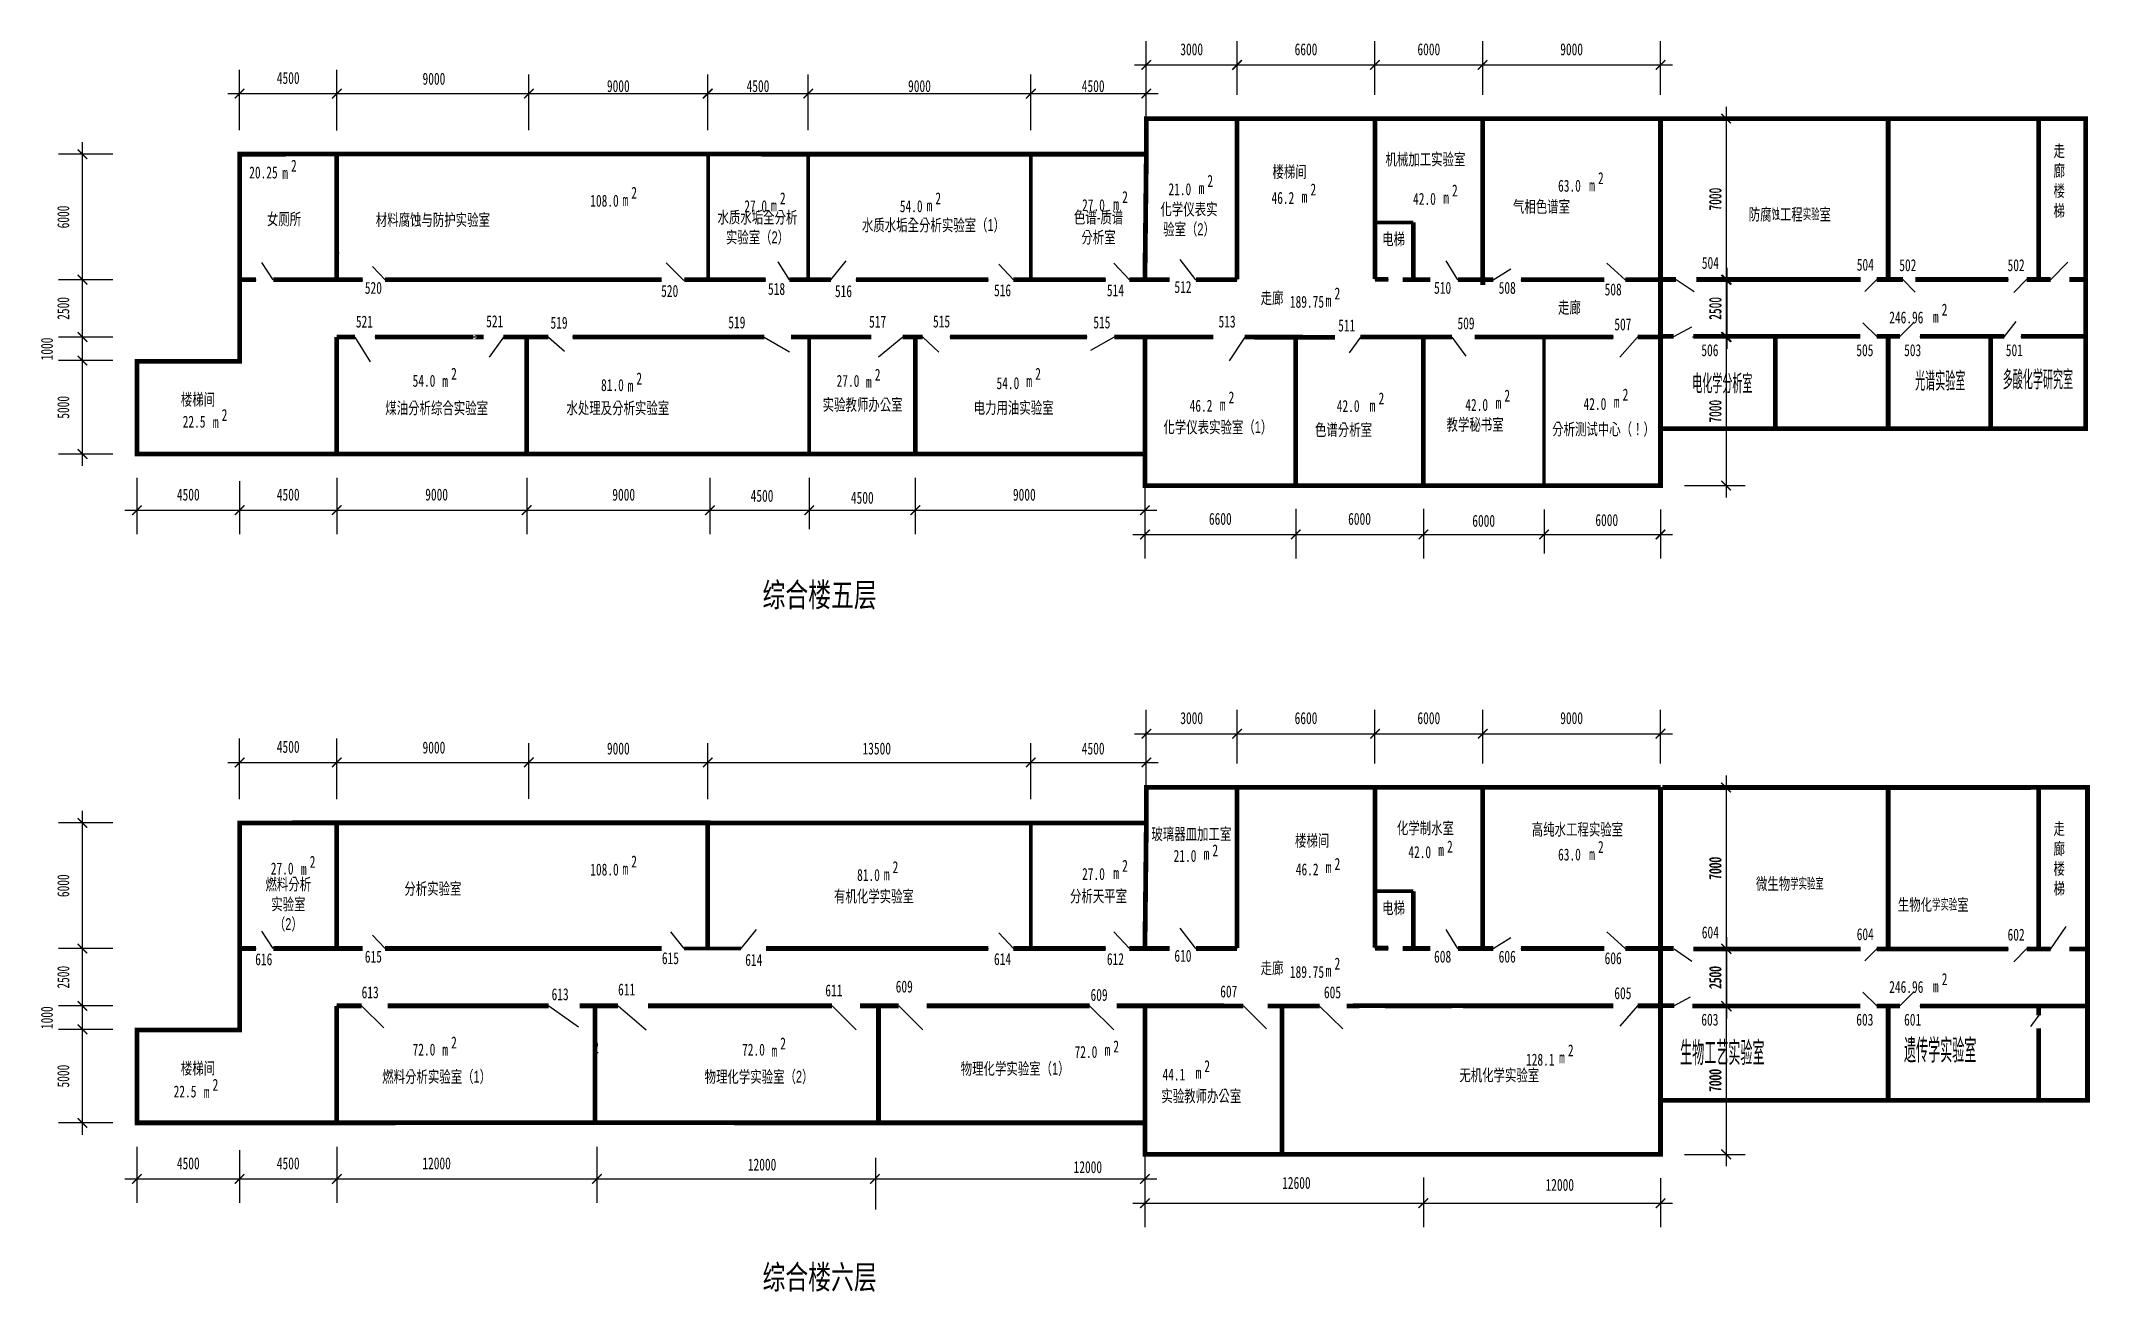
# Model space of a CAD drawing. Extents: x 227 to 1085, y -190 to 333.
import ezdxf

# ---------------------------------------------------------------- set-up
doc = ezdxf.new("R2010")
doc.units = 0
doc.header["$MEASUREMENT"] = 0
doc.layers.get('0').update_dxf_attribs({"linetype": 'CONTINUOUS'})
doc.layers.get('DEFPOINTS').update_dxf_attribs({"linetype": 'CONTINUOUS'})
doc.styles.get("Standard").update_dxf_attribs({"font": '', "width": 0.7, "height": 5})
doc.styles.get('Standard').set_extended_font_data('FangSong_GB2312')

# ---------------------------------------------------------------- blocks, each defined once
blk = doc.blocks.new('_ARCHTICK')
at = {"color": 0, "linetype": 'ByBlock', "const_width": 0.15}
blk.add_lwpolyline([(-0.5, -0.5), (0.5, 0.5)], dxfattribs=at)

msp = doc.modelspace()

# ---------------------------------------------------------------- linework, layer by layer
at = {"color": 0, "linetype": 'ByBlock'}
for p, q in [((689.38, 310.73), (689.38, 333.19)), ((727.32, 310.73), (727.32, 333.19)), ((785, 310.73), (785, 333.19)), ((830.04, 310.73), (830.04, 333.19)), ((904.42, 310.73), (904.42, 333.19)), ((310.2, 295.88), (310.2, 321.2)), ((350.82, 295.8), (350.82, 321.2)), ((350.82, 295.88), (350.82, 321.2)), ((350.82, 295.92), (350.82, 319.2)), ((431.16, 295.92), (431.16, 319.2)), ((505.96, 295.88), (505.96, 319.2)), ((505.96, 295.92), (505.96, 319.2)), ((547.98, 295.91), (547.98, 319.2)), ((641.05, 295.88), (641.05, 319.2)), ((684.38, 323.19), (732.32, 323.19)), ((689.38, 295.88), (689.38, 319.2)), ((722.32, 323.19), (790, 323.19)), ((780, 323.19), (835.04, 323.19)), ((825.04, 323.19), (909.42, 323.19)), ((305.2, 311.2), (355.82, 311.2)), ((345.82, 311.2), (435.17, 311.2)), ((345.82, 311.2), (399.22, 311.2)), ((389.22, 311.2), (436.16, 311.2)), ((425.17, 311.2), (473.24, 311.2)), ((426.16, 311.2), (510.96, 311.2)), ((463.24, 311.2), (555.14, 311.2)), ((500.96, 311.2), (597.76, 311.2)), ((500.96, 311.2), (552.98, 311.2)), ((542.98, 311.2), (646.05, 311.2)), ((587.76, 311.2), (694.38, 311.2)), ((914.42, 300.73), (939.83, 300.73)), ((931.83, 305.73), (931.83, 228.35)), ((257.24, 285.88), (234.47, 285.88)), ((244.47, 228.35), (244.47, 290.88)), ((257.24, 233.35), (234.47, 233.35)), ((244.47, 204.38), (244.47, 238.35)), ((931.83, 238.35), (931.83, 204.38)), ((932.08, 238.41), (932.08, 204.44)), ((244.47, 209.38), (244.47, 227.89)), ((257.24, 209.38), (234.47, 209.38)), ((244.47, 194.53), (244.47, 209.38)), ((917.74, 209.44), (940.08, 209.44)), ((931.83, 214.38), (931.83, 142.28)), ((257.24, 199.53), (234.47, 199.53)), ((257.24, 199.53), (234.47, 199.53)), ((244.47, 155.48), (244.47, 204.53)), ((257.24, 160.48), (234.47, 160.48)), ((267.24, 150.48), (267.24, 126.99)), ((310.2, 149.06), (310.2, 126.99)), ((350.82, 150.5), (350.82, 126.99)), ((350.82, 150.5), (350.82, 126.99)), ((430.24, 150.5), (430.24, 126.99)), ((430.24, 150.5), (430.24, 126.99)), ((506.88, 150.5), (506.88, 126.99)), ((506.88, 150.5), (506.88, 126.99)), ((548.39, 150.49), (548.39, 128.99)), ((592.76, 150.5), (592.76, 126.99)), ((592.76, 150.5), (592.76, 126.99)), ((592.76, 150.5), (592.76, 128.99)), ((688.79, 150.5), (688.79, 126.99)), ((914.42, 147.28), (939.83, 147.28)), ((688.79, 137.28), (688.79, 116.84)), ((688.79, 137.28), (688.79, 116.84)), ((751.85, 137.59), (751.85, 116.84)), ((805.24, 137.59), (805.24, 116.84)), ((805.24, 137.59), (805.24, 116.84)), ((805.24, 137.59), (805.24, 118.84)), ((855.7, 137.28), (855.7, 118.84)), ((904.42, 137.28), (904.42, 116.84)), ((262.24, 136.99), (315.2, 136.99)), ((305.2, 136.99), (355.82, 136.99)), ((345.82, 136.99), (396.55, 136.99)), ((386.55, 136.99), (435.24, 136.99)), ((425.24, 136.99), (474.02, 136.99)), ((464.02, 136.99), (511.88, 136.99)), ((501.88, 136.99), (550.94, 136.99)), ((540.94, 136.99), (597.76, 136.99)), ((543.39, 136.99), (597.76, 136.99)), ((587.76, 136.99), (643.31, 136.99)), ((633.31, 136.99), (693.79, 136.99)), ((683.79, 126.84), (756.85, 126.84)), ((746.85, 126.84), (810.24, 126.84)), ((800.24, 126.84), (909.42, 126.84)), ((800.24, 126.84), (860.7, 126.84)), ((689.38, 31.05), (689.38, 53.51)), ((727.32, 31.05), (727.32, 53.51)), ((785, 31.05), (785, 53.51)), ((830.04, 31.05), (830.04, 53.51)), ((904.42, 31.05), (904.42, 53.51)), ((684.38, 43.51), (732.32, 43.51)), ((722.32, 43.51), (790, 43.51)), ((780, 43.51), (835.04, 43.51)), ((825.04, 43.51), (909.42, 43.51)), ((310.2, 16.2), (310.2, 41.51)), ((350.82, 16.2), (350.82, 41.51)), ((350.82, 16.12), (350.82, 41.51)), ((350.82, 16.24), (350.82, 39.51)), ((431.16, 16.24), (431.16, 39.51)), ((505.96, 16.24), (505.96, 39.51)), ((505.96, 16.2), (505.96, 39.51)), ((641.05, 16.2), (641.05, 39.51)), ((689.38, 16.2), (689.38, 39.51)), ((305.2, 31.51), (355.82, 31.51)), ((345.82, 31.51), (399.22, 31.51)), ((345.82, 31.51), (435.17, 31.51)), ((389.22, 31.51), (436.16, 31.51)), ((425.17, 31.51), (473.24, 31.51)), ((426.16, 31.51), (510.96, 31.51)), ((463.24, 31.51), (555.14, 31.51)), ((500.96, 31.51), (597.76, 31.51)), ((500.96, 31.51), (552.98, 31.51)), ((542.98, 31.51), (646.05, 31.51)), ((587.76, 31.51), (694.38, 31.51)), ((931.83, 26.05), (931.83, -51.33)), ((914.42, 21.05), (939.83, 21.05)), ((244.47, -51.33), (244.47, 11.2)), ((257.24, 6.2), (234.47, 6.2)), ((244.47, -75.3), (244.47, -41.33)), ((931.83, -41.33), (931.83, -75.3)), ((932.07, -41.56), (932.07, -75.54)), ((257.24, -46.33), (234.47, -46.33)), ((244.47, -70.3), (244.47, -51.79)), ((931.83, -65.3), (931.83, -137.4)), ((257.24, -70.3), (234.47, -70.3)), ((244.47, -85.15), (244.47, -70.3)), ((244.47, -124.2), (244.47, -75.15)), ((917.73, -70.54), (940.07, -70.54)), ((257.24, -80.15), (234.47, -80.15)), ((257.24, -80.15), (234.47, -80.15)), ((257.24, -119.2), (234.47, -119.2)), ((267.24, -129.2), (267.24, -152.69)), ((310.2, -130.62), (310.2, -152.69)), ((350.82, -129.18), (350.82, -152.69)), ((350.82, -129.18), (350.82, -152.69)), ((459.62, -129.18), (459.62, -152.69)), ((576.14, -133.9), (576.14, -155.4)), ((688.79, -129.18), (688.79, -152.69)), ((688.79, -129.2), (688.79, -150.69)), ((914.42, -132.4), (939.83, -132.4)), ((262.24, -142.69), (315.2, -142.69)), ((305.2, -142.69), (355.82, -142.69)), ((345.82, -142.69), (396.55, -142.69)), ((386.55, -142.69), (435.24, -142.69)), ((425.24, -142.69), (474.02, -142.69)), ((464.02, -142.69), (511.88, -142.69)), ((466.9, -142.69), (511.88, -142.69)), ((501.88, -142.69), (550.94, -142.69)), ((543.39, -142.69), (646.04, -142.69)), ((636.04, -142.69), (693.79, -142.69)), ((688.79, -142.4), (688.79, -162.84)), ((688.79, -142.4), (688.79, -162.84)), ((805.24, -142.09), (805.24, -162.84)), ((805.24, -142.09), (805.24, -162.84)), ((805.24, -142.09), (805.24, -160.84)), ((904.42, -142.4), (904.42, -162.84)), ((683.79, -152.84), (756.85, -152.84)), ((746.85, -152.84), (810.24, -152.84)), ((800.24, -152.84), (909.42, -152.84)), ((800.24, -152.84), (860.7, -152.84))]:
    msp.add_line(p, q, dxfattribs=at)
for p, q in [((689.38, 300.73), (904.42, 300.73)), ((689.38, 285.88), (689.38, 300.73)), ((727.32, 300.59), (727.32, 233.59)), ((785, 300.73), (785, 233.73)), ((830.04, 300.59), (830.04, 233.59)), ((904.42, 300.73), (904.42, 147.28)), ((1082.24, 300.75), (1082.24, 258.59)), ((310.2, 199.25), (310.2, 285.88)), ((350.82, 233.35), (350.82, 285.92)), ((688.79, 285.92), (688.79, 233.35)), ((801.02, 257.33), (801.02, 233.13)), ((324.23, 233.35), (319.45, 240.62)), ((495.98, 233.03), (488.63, 240.38)), ((540.11, 233.35), (535.37, 240.85)), ((557.44, 233.35), (563.83, 241.33)), ((682.34, 233.35), (675.76, 240.36)), ((710.1, 233.35), (703.56, 241.82)), ((819.69, 233.35), (814.73, 241.33)), ((889.68, 233.35), (882.02, 240.36)), ((1067.58, 233.47), (1074.71, 240.68)), ((310.19, 233.35), (317.07, 233.35)), ((345.7, 233.35), (361.67, 233.35)), ((371.04, 233.35), (365.7, 238.9)), ((371.04, 233.35), (413.02, 233.35)), ((422.93, 233.35), (437.67, 233.35)), ((448.68, 233.35), (486.68, 233.35)), ((496.04, 233.35), (530.2, 233.35)), ((540.11, 233.35), (557.44, 233.35)), ((567.91, 233.35), (623.33, 233.35)), ((633.79, 233.35), (627.76, 239.87)), ((633.79, 233.35), (672.43, 233.35)), ((682.34, 233.35), (699.08, 233.35)), ((710.1, 233.35), (727.32, 233.35)), ((785, 233.49), (790.63, 233.49)), ((819.69, 233.35), (834.43, 233.35)), ((834.43, 233.35), (841.75, 237.92)), ((846, 233.35), (880.87, 233.35)), ((889.68, 233.35), (903.95, 233.35)), ((910.92, 233.47), (918.43, 228.39)), ((983.91, 233.47), (988.11, 233.47)), ((994.84, 233.47), (989.84, 228.46)), ((994.84, 233.47), (1005.75, 233.47)), ((1005.75, 233.47), (1010.96, 228.15)), ((1036.57, 233.47), (1049.88, 233.47)), ((1057.52, 233.47), (1052.14, 228.08)), ((1057.52, 233.47), (1067.58, 233.47)), ((1075.41, 233.47), (1083, 233.47)), ((994.84, 209.65), (989.07, 215.39)), ((1004.51, 209.65), (1010.22, 215.39)), ((1048.23, 209.65), (1053.1, 215.95)), ((350.82, 209.38), (350.82, 160.5)), ((358.42, 209.38), (350.82, 209.38)), ((358.42, 209.38), (364.82, 198.97)), ((412.19, 209.38), (366.79, 209.38)), ((420.55, 209.38), (414.55, 200.92)), ((439.31, 209.38), (420.55, 209.38)), ((430.24, 209.38), (430.24, 160.5)), ((439.31, 209.38), (446.05, 203.56)), ((494.33, 209.38), (449.47, 209.38)), ((514.05, 209.38), (503.89, 209.38)), ((529.57, 209.38), (540.11, 203.28)), ((587.53, 209.38), (577.41, 200.92)), ((595.89, 209.38), (587.53, 209.38)), ((592.76, 209.38), (592.76, 160.5)), ((595.89, 209.38), (602.62, 203.06)), ((664.59, 209.38), (607.24, 209.38)), ((675.94, 209.38), (666.01, 203.71)), ((717.4, 209.38), (675.94, 209.38)), ((688.79, 160.5), (688.79, 209.38)), ((730.55, 209.38), (724.04, 199.46)), ((751.85, 209.38), (751.85, 147.59)), ((778.94, 209.38), (774.26, 202.86)), ((817.17, 209.38), (778.94, 209.38)), ((805.24, 147.59), (805.24, 209.38)), ((817.17, 209.38), (823.02, 201.4)), ((884.68, 209.38), (826.73, 209.38)), ((894.83, 209.38), (887.38, 200.92)), ((903.95, 209.38), (894.83, 209.38)), ((909.95, 209.65), (917.46, 213.62)), ((1012.91, 209.65), (1029.4, 209.65)), ((1036.57, 209.65), (1048.23, 209.65)), ((1055.12, 209.65), (1083, 209.65)), ((267.24, 160.48), (267.24, 199.25)), ((267.24, 199.25), (310.2, 199.25)), ((1083, 170.14), (1083, 170.14)), ((267.24, 160.48), (688.79, 160.48)), ((688.79, 147.28), (688.79, 160.48)), ((904.42, 147.28), (688.79, 147.28)), ((689.38, 21.05), (1082.99, 21.05)), ((689.38, 6.2), (689.38, 21.05)), ((727.32, 20.91), (727.32, -46.09)), ((785, 21.05), (785, -45.95)), ((830.04, 20.91), (830.04, -46.09)), ((904.42, 21.05), (904.42, -132.4)), ((310.2, -80.43), (310.2, 6.2)), ((350.82, -46.33), (350.82, 6.24)), ((505.96, 6.24), (505.96, -46.33)), ((688.79, 6.24), (688.79, -46.33)), ((1082.99, -8.1), (1082.99, -22.84)), ((801.02, -22.35), (801.02, -46.55)), ((324.23, -46.33), (319.45, -39.06)), ((371.04, -46.33), (365.7, -40.78)), ((496.04, -46.33), (490.52, -39.32)), ((519.93, -46.33), (526.32, -38.35)), ((633.79, -46.33), (627.76, -39.81)), ((682.34, -46.33), (675.76, -39.32)), ((710.1, -46.33), (703.56, -37.86)), ((819.69, -46.33), (814.73, -38.35)), ((834.43, -46.33), (841.75, -41.76)), ((889.68, -46.33), (882.02, -39.32)), ((1067.57, -46.5), (1073.99, -37.04)), ((310.19, -46.33), (317.07, -46.33)), ((371.04, -46.33), (413.02, -46.33)), ((422.93, -46.33), (437.67, -46.33)), ((448.68, -46.33), (486.68, -46.33)), ((530.39, -46.33), (623.33, -46.33)), ((633.79, -46.33), (672.43, -46.33)), ((682.34, -46.33), (699.08, -46.33)), ((710.1, -46.33), (727.32, -46.33)), ((785, -46.19), (790.63, -46.19)), ((819.69, -46.33), (834.43, -46.33)), ((846, -46.33), (880.87, -46.33)), ((889.68, -46.33), (903.95, -46.33)), ((910.17, -46.5), (917.56, -51.55)), ((983.9, -46.5), (988.1, -46.5)), ((994.83, -46.5), (989.83, -51.51)), ((994.83, -46.5), (1005.74, -46.5)), ((1036.56, -46.5), (1049.87, -46.5)), ((1057.51, -46.5), (1052.13, -51.9)), ((1057.51, -46.5), (1067.57, -46.5)), ((1075.4, -46.5), (1082.99, -46.5)), ((910, -70.32), (916.89, -66.5)), ((994.83, -70.32), (989.06, -64.58)), ((1004.5, -70.32), (1010.21, -64.58)), ((350.82, -70.3), (350.82, -119.18)), ((361.23, -70.3), (370.52, -79.45)), ((439.45, -70.3), (451.96, -79.05)), ((468.48, -70.3), (480.19, -80.26)), ((557.99, -70.3), (568.08, -80.26)), ((585.81, -70.3), (595.9, -80.26)), ((665.64, -70.3), (675.73, -80.26)), ((688.79, -119.18), (688.79, -70.3)), ((729.99, -70.32), (739.67, -79.94)), ((761.85, -70.37), (771.52, -79.94)), ((894.83, -70.3), (887.38, -78.76)), ((903.95, -70.3), (894.83, -70.3)), ((1012.9, -70.32), (1029.39, -70.32)), ((1036.56, -70.32), (1048.22, -70.32)), ((1062.57, -74.19), (1059.1, -78.99)), ((1082.99, -70.32), (1082.99, -88.57)), ((267.24, -80.43), (310.2, -80.43)), ((267.24, -119.2), (267.24, -80.43)), ((1082.99, -109.83), (1082.99, -109.83)), ((267.24, -119.2), (688.79, -119.2)), ((688.79, -132.4), (688.79, -119.2)), ((904.42, -132.4), (688.79, -132.4))]:
    msp.add_line(p, q)
for points, const_width in [([(689.38, 285.88), (689.38, 300.73), (904.42, 300.73), (904.42, 300.73)], 2), ([(727.32, 300.59), (727.32, 233.59)], 2), ([(785, 300.73), (785, 233.73)], 2), ([(830.04, 300.59), (830.04, 233.59)], 2), ([(1082.24, 199.02), (1082.24, 300.75), (904.42, 300.73)], 2), ([(904.42, 300.73), (904.42, 224)], 2), ([(999.63, 300.74), (999.63, 233.47)], 2), ([(1062.53, 300.75), (1062.53, 233.47)], 2), ([(310.19, 233.35), (310.2, 285.88), (350.82, 285.92), (350.82, 233.35)], 2), ([(350.82, 285.92), (689.38, 285.88), (688.79, 233.35)], 2), ([(506.18, 233.35), (506.19, 285.9)], 1.5), ([(547.97, 233.35), (547.98, 285.9)], 1.5), ([(641.04, 233.35), (641.05, 285.88)], 1.5), ([(904.42, 171.11), (1082.24, 171.11), (1082.24, 272.84)], 2), ([(801.02, 257.33), (785, 257.33)], 1.5), ([(801.02, 257.33), (801.02, 257.33), (801.02, 233.13)], 2), ([(999.63, 241.04), (999.63, 233.47)], 2), ([(430.24, 160.5), (267.24, 160.48), (267.24, 199.25), (310.2, 199.25), (310.2, 233.35)], 2), ([(310.19, 233.35), (317.07, 233.35)], 2), ([(324.23, 233.35), (350.82, 233.35)], 2), ([(344.32, 233.35), (345.7, 233.35)], 2), ([(345.7, 233.35), (361.67, 233.35)], 2), ([(371.04, 233.35), (413.02, 233.35)], 2), ([(451.02, 233.35), (413.02, 233.35)], 2), ([(437.67, 233.35), (422.93, 233.35)], 2), ([(486.68, 233.35), (448.68, 233.35)], 2), ([(530.2, 233.35), (496.15, 233.35)], 2), ([(540.11, 233.35), (557.44, 233.35)], 2), ([(567.91, 233.35), (623.33, 233.35)], 2), ([(633.79, 233.35), (672.43, 233.35)], 2), ([(682.34, 233.35), (699.08, 233.35)], 2), ([(710.1, 233.35), (727.32, 233.35)], 2), ([(785, 233.49), (790.63, 233.49)], 2), ([(796.61, 233.35), (808.12, 233.35)], 2), ([(819.69, 233.35), (834.43, 233.35)], 2), ([(830.08, 234.62), (830.08, 234.62), (830.08, 231.2)], 2), ([(846, 233.35), (880.87, 233.35)], 2), ([(889.68, 233.35), (903.95, 233.35)], 2), ([(904.42, 233.47), (910.92, 233.47)], 2), ([(919.4, 233.47), (976.34, 233.47)], 2), ([(975.86, 233.47), (988.11, 233.47)], 2), ([(994.84, 233.47), (1005.75, 233.47)], 2), ([(999.63, 233.47), (1004.66, 233.47)], 2), ([(1010.96, 233.47), (1036.57, 233.47)], 2), ([(1022.3, 233.47), (1049.88, 233.47)], 2), ([(1057.52, 233.47), (1067.58, 233.47)], 2), ([(1075.41, 233.47), (1083, 233.47)], 2), ([(904.42, 224), (904.42, 147.28), (688.79, 147.28), (688.79, 209.38)], 2), ([(350.82, 209.38), (358.42, 209.38)], 2), ([(350.82, 209.38), (350.82, 160.5)], 2), ([(366.79, 209.38), (407.98, 209.38)], 2), ([(407.98, 209.38), (412.19, 209.38), (407.98, 209.38)], 2), ([(420.55, 209.38), (439.31, 209.38)], 2), ([(430.24, 209.38), (430.24, 160.5)], 2), ([(449.47, 209.38), (529.57, 209.38)], 2), ([(503.89, 209.38), (514.05, 209.38)], 2), ([(522.41, 209.38), (529.57, 209.38)], 2), ([(540.84, 209.38), (548.4, 209.38)], 2), ([(540.84, 209.38), (574.38, 209.38)], 2), ([(548.4, 209.38), (548.39, 160.49)], 1.5), ([(587.53, 209.38), (595.89, 209.38)], 2), ([(592.76, 209.38), (592.76, 160.5)], 2), ([(664.59, 209.38), (607.24, 209.38)], 2), ([(675.94, 209.38), (717.4, 209.38)], 2), ([(730.55, 209.38), (768.24, 209.29)], 2), ([(751.85, 209.38), (751.85, 147.59)], 2), ([(817.17, 209.38), (778.94, 209.38)], 2), ([(805.24, 209.38), (805.24, 147.59)], 2), ([(884.68, 209.38), (826.73, 209.38)], 2), ([(855.7, 209.38), (855.7, 147.28)], 1.5), ([(894.83, 209.38), (903.95, 209.38)], 2), ([(904.42, 209.65), (909.95, 209.65)], 2), ([(918.19, 209.65), (976.34, 209.65)], 2), ([(952.42, 209.4), (952.42, 170.99)], 2), ([(975.86, 209.65), (987.92, 209.65)], 2), ([(994.84, 209.65), (1004.51, 209.65)], 2), ([(999.63, 209.65), (999.63, 204.67)], 2), ([(999.63, 209.65), (999.63, 173.89)], 2), ([(999.63, 209.65), (999.63, 170.14)], 2), ([(1012.91, 209.65), (1036.57, 209.65)], 2), ([(1022.3, 209.65), (1048.23, 209.65)], 2), ([(1042.48, 209.4), (1042.48, 170.99)], 2), ([(1055.12, 209.65), (1083, 209.65)], 2), ([(688.79, 160.48), (430.24, 160.5)], 2), ([(689.38, 6.2), (689.38, 21.05), (904.42, 21.05), (904.42, 21.05)], 2), ([(727.32, 20.91), (727.32, -46.09)], 2), ([(785, 21.05), (785, -45.95)], 2), ([(830.04, 20.91), (830.04, -46.09)], 2), ([(904.42, 21.05), (904.42, -55.68)], 2), ([(1082.99, -80.68), (1082.99, 21.05), (905.16, 21.02)], 2), ([(999.62, 21.05), (999.62, -46.5)], 2), ([(1062.52, 21.05), (1062.52, -46.5)], 2), ([(310.19, -46.33), (310.2, 6.2), (350.82, 6.24), (350.82, -46.33)], 2), ([(350.82, 6.24), (689.38, 6.2), (688.79, -46.33)], 2), ([(505.96, 6.24), (505.96, -46.33)], 2), ([(641.04, -46.33), (641.05, 6.2)], 1.5), ([(905.16, -109.83), (1082.99, -109.83), (1082.99, -8.1)], 2), ([(1082.99, -8.1), (1082.99, -75.24)], 2), ([(1082.99, -8.1), (1082.99, -75.24)], 2), ([(1082.99, -8.1), (1082.99, -75.24)], 2), ([(801.02, -22.35), (785, -22.35)], 1.5), ([(801.02, -22.35), (801.02, -22.35), (801.02, -46.55)], 2), ([(999.62, -38.93), (999.62, -46.5)], 2), ([(430.24, -119.18), (267.24, -119.2), (267.24, -80.43), (310.2, -80.43), (310.2, -46.33)], 2), ([(310.19, -46.33), (317.07, -46.33)], 2), ([(324.23, -46.33), (339.13, -46.33)], 2), ([(339.13, -46.33), (361.67, -46.33)], 2), ([(371.04, -46.33), (413.02, -46.33)], 2), ([(403.78, -46.33), (445.77, -46.33)], 2), ([(403.78, -46.33), (445.77, -46.33)], 2), ([(414.8, -46.33), (456.78, -46.33)], 2), ([(437.67, -46.33), (422.93, -46.33)], 2), ([(486.68, -46.33), (448.68, -46.33)], 2), ([(496.04, -46.33), (519.93, -46.33)], 1.5), ([(530.39, -46.33), (623.33, -46.33)], 2), ([(633.79, -46.33), (672.43, -46.33)], 2), ([(682.34, -46.33), (699.08, -46.33)], 2), ([(710.1, -46.33), (727.32, -46.33)], 2), ([(785, -46.19), (790.63, -46.19)], 2), ([(796.61, -46.33), (808.12, -46.33)], 2), ([(819.69, -46.33), (834.43, -46.33)], 2), ([(846, -46.33), (880.87, -46.33)], 2), ([(889.68, -46.33), (903.95, -46.33)], 2), ([(895.63, -46.33), (909.91, -46.33)], 2), ([(918.07, -46.5), (976.33, -46.5)], 2), ([(975.85, -46.5), (988.1, -46.5)], 2), ([(994.83, -46.5), (1005.74, -46.5)], 2), ([(999.62, -46.5), (1036.56, -46.5)], 2), ([(1022.29, -46.5), (1049.87, -46.5)], 2), ([(1057.51, -46.5), (1067.57, -46.5)], 2), ([(1075.4, -46.5), (1082.99, -46.5)], 2), ([(904.42, -55.68), (904.42, -132.4), (688.79, -132.4), (688.79, -70.3)], 2), ([(350.82, -70.3), (350.82, -119.18)], 2), ([(350.82, -70.3), (361.23, -70.3)], 2), ([(372.12, -70.3), (439.45, -70.3)], 2), ([(452.35, -70.3), (468.48, -70.3)], 2), ([(458.81, -70.3), (458.81, -119.18)], 2), ([(480.98, -70.3), (557.99, -70.3)], 2), ([(569.68, -70.3), (585.81, -70.3)], 2), ([(577.35, -70.3), (577.35, -119.18)], 2), ([(597.5, -70.3), (665.64, -70.3)], 2), ([(676.93, -70.3), (717.48, -70.3)], 2), ([(717.48, -70.3), (729.99, -70.32)], 2), ([(740.07, -70.34), (761.85, -70.37)], 2), ([(746.12, -70.81), (746.12, -132.6)], 2), ([(773.13, -70.39), (778.44, -70.39)], 2), ([(833.74, -70.23), (775.79, -70.23)], 2), ([(817.17, -70.3), (789.14, -70.3)], 2), ([(817.17, -70.3), (789.14, -70.3)], 2), ([(879.77, -70.3), (821.82, -70.3)], 2), ([(879.77, -70.3), (821.82, -70.3)], 2), ([(884.68, -70.3), (826.73, -70.3)], 2), ([(894.83, -70.3), (903.95, -70.3)], 2), ([(895.9, -70.23), (910.17, -70.23)], 2), ([(917.73, -70.32), (976.33, -70.32)], 2), ([(975.85, -70.32), (987.91, -70.32)], 2), ([(994.83, -70.32), (1004.5, -70.32)], 2), ([(999.62, -70.32), (999.62, -75.3)], 2), ([(999.62, -70.32), (999.62, -106.08)], 2), ([(999.62, -70.32), (999.62, -109.83)], 2), ([(1012.9, -70.32), (1036.56, -70.32)], 2), ([(1032.74, -70.32), (1058.67, -70.32)], 2), ([(1055.97, -70.32), (1083.85, -70.32)], 2), ([(1062.57, -70.57), (1062.57, -74.19)], 2), ([(1062.57, -79.74), (1062.57, -108.98)], 2), ([(688.79, -119.2), (430.24, -119.18)], 2)]:
    msp.add_lwpolyline(points, dxfattribs=dict(const_width=const_width))
at = {"color": 0, "linetype": 'ByBlock', "const_width": 0.6}
for points in [[(352.82, 138.99), (348.82, 134.99)], [(432.24, 138.99), (428.24, 134.99)], [(428.24, 134.99), (432.24, 138.99)], [(807.24, 128.84), (803.24, 124.84)], [(906.42, 128.84), (902.42, 124.84)], [(352.82, -140.69), (348.82, -144.69)], [(807.24, -150.84), (803.24, -154.84)], [(906.42, -150.84), (902.42, -154.84)]]:
    msp.add_lwpolyline(points, dxfattribs=at)
at = {"layer": 'DEFPOINTS', "color": 0, "linetype": 'ByBlock'}
for p in [(727.32, 323.19), (785, 323.19), (830.04, 323.19), (904.42, 323.19), (350.82, 311.2), (431.16, 311.2), (505.96, 311.2), (547.98, 311.2), (641.05, 311.2), (689.38, 311.2), (904.42, 300.73), (244.47, 285.88), (350.82, 285.92), (350.82, 285.92), (350.82, 285.92), (431.16, 285.92), (431.16, 285.92), (505.96, 285.92), (505.96, 285.88), (505.96, 285.88), (547.98, 285.91), (547.98, 285.91), (592.76, 285.89), (592.76, 285.88), (641.05, 285.88), (689.38, 285.88), (1083, 271.88), (1083, 271.88), (244.47, 233.35), (904.42, 233.35), (904.42, 233.35), (931.83, 233.35), (932.08, 233.41), (244.47, 209.38), (903.95, 209.38), (903.95, 209.38), (931.83, 209.38), (932.08, 209.44), (244.47, 199.53), (942.02, 170.39), (942.02, 170.39), (1083, 170.14), (1083, 170.14), (1083, 170.14), (548.39, 160.49), (592.76, 160.5), (805.24, 147.59), (855.7, 147.28), (904.42, 147.28), (931.83, 147.28), (310.2, 136.99), (350.82, 136.99), (430.24, 136.99), (430.24, 136.99), (506.88, 136.99), (592.76, 136.99), (592.76, 136.99), (592.76, 136.99), (688.79, 136.99), (751.85, 126.84), (805.24, 126.84), (805.24, 126.84), (855.7, 126.84), (904.42, 126.84), (727.32, 43.51), (785, 43.51), (830.04, 43.51), (904.42, 43.51), (350.82, 31.51), (431.16, 31.51), (505.96, 31.51), (641.05, 31.51), (689.38, 31.51), (904.42, 21.05), (244.47, 6.2), (350.82, 6.24), (350.82, 6.24), (350.82, 6.24), (431.16, 6.24), (431.16, 6.24), (505.96, 6.24), (505.96, 6.2), (505.96, 6.2), (547.98, 6.23), (547.98, 6.23), (592.76, 6.21), (592.76, 6.2), (641.05, 6.2), (689.38, 6.2), (1082.99, -8.1), (1082.99, -8.1), (244.47, -46.33), (904.42, -46.33), (904.42, -46.33), (931.83, -46.33), (932.07, -46.56), (244.47, -70.3), (903.95, -70.3), (903.95, -70.3), (931.83, -70.3), (932.07, -70.54), (244.47, -80.15), (942.01, -109.58), (942.01, -109.58), (1082.99, -109.83), (1082.99, -109.83), (1082.99, -109.83), (471.9, -119.18), (506.88, -119.18), (548.39, -119.19), (548.39, -119.19), (592.76, -119.18), (641.04, -119.2), (641.04, -119.2), (688.79, -119.2), (805.24, -132.09), (855.7, -132.4), (904.42, -132.4), (931.83, -132.4), (310.2, -142.69), (350.82, -142.69), (430.24, -142.69), (430.24, -142.69), (506.88, -142.69), (506.88, -142.69), (641.04, -142.69), (688.79, -142.69), (805.24, -152.84), (805.24, -152.84), (904.42, -152.84)]:
    msp.add_point(p, dxfattribs=at)

# ---------------------------------------------------------------- block references
at = {"color": 0, "linetype": 'ByBlock', "xscale": 4, "yscale": 4, "zscale": 4}
for p, rotation in [((689.38, 323.19), 180), ((727.32, 323.19), 180), ((785, 323.19), 180), ((830.04, 323.19), 180), ((310.2, 311.2), 180), ((350.82, 311.2), 180), ((350.82, 311.2), 180), ((350.82, 311.2), 180), ((431.16, 311.2), 180), ((505.96, 311.2), 180), ((505.96, 311.2), 180), ((547.98, 311.2), 180), ((931.83, 300.73), 90), ((244.47, 285.88), 90), ((244.47, 233.35), 270), ((244.47, 233.35), 90), ((931.83, 233.35), 270), ((931.83, 233.35), 90), ((932.08, 233.41), 270), ((932.08, 233.41), 90), ((244.47, 209.38), 270), ((244.47, 209.38), 90), ((931.83, 209.38), 90), ((931.83, 209.38), 270), ((932.08, 209.44), 90), ((932.08, 209.44), 270), ((244.47, 199.53), 270), ((244.47, 199.53), 90), ((244.47, 160.48), 270), ((931.83, 147.28), 270), ((267.24, 136.99), 180), ((310.2, 136.99), 180), ((350.82, 136.99), 180), ((506.88, 136.99), 180), ((506.88, 136.99), 180), ((548.39, 136.99), 180), ((592.76, 136.99), 180), ((688.79, 126.84), 180), ((688.79, 126.84), 180), ((751.85, 126.84), 180), ((805.24, 126.84), 180), ((689.38, 43.51), 180), ((727.32, 43.51), 180), ((785, 43.51), 180), ((830.04, 43.51), 180), ((310.2, 31.51), 180), ((350.82, 31.51), 180), ((350.82, 31.51), 180), ((350.82, 31.51), 180), ((431.16, 31.51), 180), ((505.96, 31.51), 180), ((505.96, 31.51), 180), ((931.83, 21.05), 90), ((244.47, 6.2), 90), ((244.47, -46.33), 90), ((244.47, -46.33), 270), ((931.83, -46.33), 90), ((931.83, -46.33), 270), ((932.07, -46.56), 270), ((932.07, -46.56), 90), ((244.47, -70.3), 90), ((244.47, -70.3), 270), ((931.83, -70.3), 270), ((931.83, -70.3), 90), ((932.07, -70.54), 90), ((932.07, -70.54), 270), ((244.47, -80.15), 90), ((244.47, -80.15), 270), ((244.47, -119.2), 270), ((931.83, -132.4), 270), ((267.24, -142.69), 180), ((310.2, -142.69), 180), ((350.82, -142.69), 180), ((575.9, -142.69), 180), ((688.79, -152.84), 180), ((688.79, -152.84), 180), ((805.24, -152.84), 180)]:
    msp.add_blockref('_ARCHTICK', p, dxfattribs=dict(at, rotation=rotation))
for p in [(727.32, 323.19), (785, 323.19), (830.04, 323.19), (904.42, 323.19), (350.82, 311.2), (431.16, 311.2), (505.96, 311.2), (547.98, 311.2), (641.05, 311.2), (689.38, 311.2), (310.2, 136.99), (350.82, 136.99), (430.24, 136.99), (506.88, 136.99), (592.76, 136.99), (592.76, 136.99), (592.76, 136.99), (688.79, 136.99), (751.85, 126.84), (805.24, 126.84), (805.24, 126.84), (855.7, 126.84), (904.42, 126.84), (727.32, 43.51), (785, 43.51), (830.04, 43.51), (904.42, 43.51), (350.82, 31.51), (431.16, 31.51), (505.96, 31.51), (641.05, 31.51), (689.38, 31.51), (310.2, -142.69), (350.82, -142.69), (459.62, -142.69), (688.79, -142.69), (805.24, -152.84), (805.24, -152.84), (904.42, -152.84)]:
    msp.add_blockref('_ARCHTICK', p, dxfattribs=at)

# ---------------------------------------------------------------- texts
at = {"color": 0, "width": 0.7}
for p in [(466.06, 140.99), (633.59, 140.99)]:
    msp.add_text('9000', height=5, dxfattribs=at).set_placement(p)
at = {"color": 0, "linetype": 'ByBlock', "attachment_point": 5}
for s, insert, char_height in [('3000', (708.35, 329.69), 5), ('6600', (756.16, 329.69), 5), ('6000', (807.52, 329.69), 5), ('9000', (867.23, 329.69), 5), ('4500', (330.51, 317.7), 5), ('9000', (391.45, 317.39), 5), ('9000', (468.56, 314.32), 5), ('4500', (526.97, 314.32), 5), ('9000', (594.51, 314.32), 5), ('4500', (667.15, 314.32), 5), ('2', (332.87, 281.04), 5), ('机械加工实验室', (806.09, 283.45), 5), ('20.25', (320.16, 278.19), 5), ('m', (329.18, 278.04), 5), ('2', (716.1, 274.71), 5), ('楼梯间', (749.27, 278.23), 5), ('63.0', (866.33, 272.64), 5), ('2', (879.45, 275.85), 5), ('108.0', (462.78, 266.36), 5), ('m', (471.47, 266.75), 5), ('2', (475.17, 269.75), 5), ('27.0', (526.03, 264.07), 5), ('2', (537.33, 267.4), 5), ('54.0', (591.05, 264.07), 5), ('2', (602.34, 267.4), 5), ('27.0', (667.28, 264.51), 5), ('m', (676.77, 264.96), 5), ('2', (680.47, 267.95), 5), ('21.0', (703.39, 271.18), 5), ('m', (712.41, 271.71), 5), ('46.2', (746.49, 267.56), 5), ('m', (755.5, 268.09), 5), ('2', (759.2, 271.09), 5), ('42.0', (805.7, 267.16), 5), ('m', (814.71, 267.69), 5), ('2', (818.41, 270.68), 5), ('m', (875.75, 272.86), 5), ('{\\fPMingLiU|b0|i0|c134|p18;女\\fPMingLiU|b0|i0|c136|p18;厕\\fGulim|b0|i0|c134|p34;所}', (328.74, 258.47), 5), ('{\\fGulim|b0|i0|c134|p34;材料\\fGulim|b0|i0|c129|p34;腐\\fPMingLiU|b0|i0|c136|p18;蚀\\fPMingLiU|b0|i0|c134|p18;与防护实验\\fGulim|b0|i0|c134|p34;室}', (391.02, 258.13), 5), ('m', (533.63, 264.4), 5), ('m', (598.65, 264.4), 5), ('2', (351, 246.83), 5), ('电梯', (792.76, 250.06), 5), ('520', (366.13, 229.94), 5), ('518', (534.74, 229.5), 5), ('512', (704.69, 230.29), 5), ('510', (813.29, 229.95), 5), ('508', (840.31, 229.94), 5), ('508', (884.61, 229.28), 5), ('516', (562.74, 228.57), 5), ('516', (629.25, 228.92), 5), ('514', (676.45, 228.92), 5), ('189.75', (756.56, 224.1), 5), ('m', (765.57, 224.63), 5), ('2', (769.27, 227.62), 5), ('521', (416.87, 215.96), 5), ('519', (443.77, 215.35), 5), ('519', (518.13, 215.48), 5), ('517', (577.01, 215.77), 5), ('515', (603.74, 215.88), 5), ('515', (670.78, 215.48), 5), ('511', (773.18, 214.2), 5), ('509', (823.07, 215.1), 5), ('507', (888.67, 214.66), 5), ('54.0', (387.3, 191.07), 5), ('m', (396.15, 191.07), 5), ('2', (399.84, 194.07), 5), ('81.0', (466.11, 189.27), 5), ('m', (473.61, 189.05), 5), ('2', (477.31, 192.05), 5), ('27.0', (564.63, 191.04), 5), ('m', (573.32, 190.66), 5), ('2', (577.02, 193.66), 5), ('54.0', (631.48, 190.08), 5), ('m', (640.41, 191.03), 5), ('2', (644.11, 194.02), 5), ('{\\Fsimplex,gbcbig|c134;电化学分析室}', (930.27, 189.85), 8), ('{\\Fsimplex,gbcbig|c134;光谱实验室}', (1021.38, 190.93), 8), ('{\\Fsimplex,gbcbig|c134;多酸化学研究室}', (1062.24, 191.47), 8), ('楼梯间', (292.78, 183.01), 5), ('{\\fGulim|b0|i0|c129|p34;煤\\fGulim|b0|i0|c134|p34;油分析\\fPMingLiU|b0|i0|c134|p18;综\\fGulim|b0|i0|c134|p34;合\\fPMingLiU|b0|i0|c136|p18;实\\fPMingLiU|b0|i0|c134|p18;验\\fGulim|b0|i0|c134|p34;室}', (392.59, 179.44), 5), ('{\\fGulim|b0|i0|c129|p34;水\\fPMingLiU|b0|i0|c136|p18;处\\fGulim|b0|i0|c134|p34;理及分析\\fPMingLiU|b0|i0|c134|p18;实验\\fGulim|b0|i0|c134|p34;室}', (468.37, 179.43), 5), ('{\\fPMingLiU|b0|i0|c134|p18;实验教师办\\fGulim|b0|i0|c134|p34;公室}', (570.73, 180.85), 5), ('46.2', (712.25, 180.64), 5), ('m', (721.27, 181.17), 5), ('2', (724.96, 184.16), 5), ('42.0', (773.79, 180.52), 5), ('m', (783.97, 180.74), 5), ('2', (787.67, 183.73), 5), ('42.0', (827.54, 180.99), 5), ('m', (836.6, 181.91), 5), ('2', (840.3, 184.91), 5), ('42.0', (876.99, 181.4), 5), ('m', (886.05, 182.32), 5), ('2', (889.75, 185.32), 5), ('22.5', (291.16, 173.97), 5), ('m', (300.18, 173.81), 5), ('2', (303.87, 176.81), 5), ('{\\fPMingLiU|b0|i0|c134|p18;化学仪表实验\\fGulim|b0|i0|c134|p34;室（1）}', (719.29, 171.39), 5), ('4500', (288.72, 143.49), 5), ('4500', (330.51, 143.49), 5), ('9000', (392.58, 143.49), 5), ('4500', (528.68, 142.98), 5), ('4500', (570.58, 142.16), 5), ('6600', (720.32, 133.34), 5), ('6000', (778.54, 133.34), 5), ('6000', (830.47, 132.52), 5), ('6000', (881.93, 132.83), 5), ('3000', (708.35, 50.01), 5), ('6600', (756.16, 50.01), 5), ('6000', (807.52, 50.01), 5), ('9000', (867.23, 50.01), 5), ('4500', (330.51, 38.01), 5), ('9000', (391.45, 37.71), 5), ('9000', (468.56, 37.29), 5), ('13500', (576.64, 37.29), 5), ('4500', (667.15, 37.29), 5), ('玻璃器皿加工室', (708.21, 1.31), 5), ('楼梯间', (758.71, -1.45), 5), ('化学制水室', (806.09, 3.77), 5), ('{\\fGulim|b0|i0|c134|p34;高\\fPMingLiU|b0|i0|c134|p18;纯\\fGulim|b0|i0|c134|p34;水工程\\fPMingLiU|b0|i0|c134|p18;实验\\fGulim|b0|i0|c134|p34;室}', (869.66, 3.22), 5), ('2', (340.71, -10.07), 5), ('2', (475.17, -9.93), 5), ('21.0', (705.57, -7.62), 5), ('m', (714.51, -6.68), 5), ('2', (718.2, -5.29), 5), ('2', (769.28, -10.92), 5), ('42.0', (803.71, -6.01), 5), ('m', (812.64, -5.07), 5), ('2', (816.34, -3.68), 5), ('63.0', (866.33, -7.04), 5), ('m', (875.75, -6.82), 5), ('2', (879.45, -3.83), 5), ('27.0', (327.99, -12.91), 5), ('m', (337.01, -13.06), 5), ('108.0', (462.78, -13.32), 5), ('m', (471.47, -12.93), 5), ('81.0', (573.18, -15.61), 5), ('m', (580.78, -15.28), 5), ('2', (584.47, -12.28), 5), ('27.0', (667.28, -15.17), 5), ('m', (676.77, -14.72), 5), ('2', (680.47, -11.73), 5), ('46.2', (756.65, -13.25), 5), ('m', (765.59, -12.3), 5), ('分析实验室', (391.02, -21.55), 5), ('有机化学实验室', (575.48, -24.73), 5), ('分析天平室', (669.39, -24.67), 5), ('电梯', (792.76, -29.62), 5), ('616', (320.29, -50.83), 5), ('615', (366.13, -49.74), 5), ('615', (490.35, -50.39), 5), ('614', (525.22, -51.11), 5), ('614', (629.25, -50.76), 5), ('612', (676.45, -50.76), 5), ('610', (704.69, -49.39), 5), ('2', (769.27, -52.62), 5), ('608', (813.29, -49.73), 5), ('606', (840.31, -49.74), 5), ('606', (884.61, -50.4), 5), ('189.75', (756.56, -56.14), 5), ('m', (765.57, -55.62), 5), ('609', (669.61, -65.74), 5), ('607', (723.85, -64.32), 5), ('605', (767.22, -64.68), 5), ('605', (888.67, -65.02), 5), ('2', (399.84, -85.61), 5), ('2', (459.26, -87.63), 5), ('2', (537.48, -86.02), 5), ('2', (676.77, -87.27), 5), ('{\\Fsimplex,gbcbig|c134;生物工艺实验室}', (930.26, -90.12), 10), ('{\\Fsimplex,gbcbig|c134;遗传学实验室}', (1021.37, -89.04), 10), ('楼梯间', (292.78, -96.67), 5), ('72.0', (387.3, -88.61), 5), ('m', (396.15, -88.61), 5), ('72.0', (525.09, -88.64), 5), ('m', (533.78, -89.02), 5), ('72.0', (664.14, -89.6), 5), ('m', (673.08, -88.65), 5), ('2', (714.82, -95.52), 5), ('128.1', (854.12, -92.82), 5), ('m', (863.18, -91.89), 5), ('2', (866.87, -88.9), 5), ('2', (300.08, -103.3), 5), ('{\\fGulim|b0|i0|c134|p34;燃料\\fGulim|b0|i0|c129|p34;分\\fGulim|b0|i0|c134|p34;析\\fPMingLiU|b0|i0|c136|p18;实\\fPMingLiU|b0|i0|c134|p18;验\\fGulim|b0|i0|c134|p34;室（1）}', (392.59, -100.24), 5), ('{\\fGulim|b0|i0|c134|p34;物理化\\fPMingLiU|b0|i0|c134|p18;学\\fPMingLiU|b0|i0|c136|p18;实\\fPMingLiU|b0|i0|c134|p18;验\\fGulim|b0|i0|c134|p34;室（2）}', (527.41, -100.25), 5), ('44.1', (700.9, -99.04), 5), ('m', (711.2, -98.28), 5), ('22.5', (287.37, -106.14), 5), ('m', (296.39, -106.29), 5), ('{\\fPMingLiU|b0|i0|c134|p18;实验教师办公\\fGulim|b0|i0|c134|p34;室}', (712.37, -108.29), 5), ('4500', (288.72, -136.19), 5), ('4500', (330.51, -136.19), 5), ('12000', (392.58, -136.19), 5), ('12000', (528.68, -136.7), 5), ('12000', (664.92, -137.76), 5), ('12600', (752.13, -144.36), 5), ('12000', (862.28, -145.18), 5)]:
    msp.add_mtext(s, dxfattribs=dict(at, insert=insert, char_height=char_height))
for s, insert, char_height, width, attachment_point in [('{\\fGulim|b0|i0|c129|p34;走\\fGulim|b0|i0|c134|p34;廊\\fPMingLiU|b0|i0|c136|p18;楼\\fGulim|b0|i0|c134|p34;梯}', (1068.75, 289.75), 5, 8.0414, 1), ('{\\fPMingLiU|b0|i0|c134|p18;气\\fGulim|b0|i0|c134|p34;相色\\fPMingLiU|b0|i0|c134|p18;谱\\fGulim|b0|i0|c134|p34;室}', (842.69, 266.45), 5, 51.4973, 1), ('{\\fGulim|b0|i0|c134|p34;水\\fPMingLiU|b0|i0|c134|p18;质\\fGulim|b0|i0|c134|p34;水垢全分析\\fPMingLiU|b0|i0|c134|p18;实验\\fGulim|b0|i0|c134|p34;室（1）}', (570.44, 258.71), 5, 64.7004, 1), ('{\\fGulim|b0|i0|c134|p34;防腐\\Fsimplex,gbcbig|c134;蚀\\fGulim|b0|i0|c134|p34;工程\\Fsimplex,gbcbig|c134;实验\\fGulim|b0|i0|c134|p34;室}', (958.49, 263.21), 5, 53.7502, 2), ('504', (921.68, 242.92), 5, 25.947, 1), ('504', (986.48, 242.15), 5, 25.947, 1), ('502', (1004.26, 241.96), 5, 25.947, 1), ('502', (1049.55, 241.96), 5, 25.947, 1), ('520', (486.48, 231.19), 5, 9.5025, 1), ('走廊', (737.18, 228.26), 5, 14.5003, 1), ('走廊', (861.55, 224.25), 5, 34.899, 1), ('2', (1022.02, 223.36), 5, 25.947, 1), ('521', (358.81, 218.38), 5, 9.9354, 1), ('513', (719.57, 218.39), 5, 14.7727, 1), ('246.96', (1000.06, 220.1), 5, 25.947, 1), ('m', (1018.33, 220.36), 5, 25.947, 1), ('506', (921.49, 206.41), 5, 25.947, 1), ('505', (986.29, 206.41), 5, 25.947, 1), ('503', (1006.29, 206.41), 5, 25.947, 1), ('501', (1048.81, 206.41), 5, 25.947, 1), ('{\\fPMingLiU|b0|i0|c134|p18;电力用油实验\\fGulim|b0|i0|c134|p34;室}', (617.18, 182.35), 5, 52.5766, 1), ('{\\fGulim|b0|i0|c134|p34;色\\fPMingLiU|b0|i0|c134|p18;谱\\fGulim|b0|i0|c134|p34;分析室}', (759.91, 173.11), 5, 50.0336, 1), ('{\\fPMingLiU|b0|i0|c134|p18;\\C1;教学\\fGulim|b0|i0|c134|p34;秘\\fPMingLiU|b0|i0|c134|p18;书\\fGulim|b0|i0|c134|p34;室}', (814.92, 175.3), 5, 40.7809, 1), ('{\\fGulim|b0|i0|c134|p34;分析\\fPMingLiU|b0|i0|c134|p18;测试\\fGulim|b0|i0|c134|p34;中心（！）}', (859.09, 173.35), 5, 42.3364, 1), ('综合楼五层', (528.87, 106.58), 10, 235.9389, 1), ('{\\fGulim|b0|i0|c129|p34;走\\fGulim|b0|i0|c134|p34;廊\\fPMingLiU|b0|i0|c136|p18;楼\\fGulim|b0|i0|c134|p34;梯}', (1068.74, 6.28), 5, 8.0414, 1), ('{\\fGulim|b0|i0|c134|p34;燃料分析\\fPMingLiU|b0|i0|c136|p18;实\\fPMingLiU|b0|i0|c134|p18;验\\fGulim|b0|i0|c134|p34;室（2）}', (330.57, -16.93), 5, 22.7423, 2), ('{\\fGulim|b0|i0|c134|p34;微生物\\Fsimplex,gbcbig|c134;学实验室}', (958.48, -16.76), 5, 53.7502, 2), ('{\\fGulim|b0|i0|c134|p34;生物化\\Fsimplex,gbcbig|c134;学实验\\fGulim|b0|i0|c134|p34;室}', (1003.65, -25.48), 5, 38.4581, 1), ('604', (921.67, -37.05), 5, 25.947, 1), ('604', (986.47, -37.82), 5, 25.947, 1), ('602', (1049.54, -38.01), 5, 25.947, 1), ('走廊', (737.18, -51.98), 5, 14.5003, 1), ('609', (584.58, -59.72), 5, 12.9162, 1), ('246.96', (1000.05, -59.88), 5, 25.947, 1), ('2', (1022.01, -56.62), 5, 25.947, 1), ('613', (440.65, -62.94), 5, 11.7067, 1), ('611', (468.47, -60.93), 5, 12.513, 1), ('611', (555.15, -61.33), 5, 14.5289, 1), ('m', (1018.32, -59.61), 5, 25.947, 1), ('603', (921.48, -73.56), 5, 25.947, 1), ('603', (986.28, -73.56), 5, 25.947, 1), ('601', (1006.28, -73.56), 5, 25.947, 1), ('{\\fGulim|b0|i0|c134|p34;物理化\\fPMingLiU|b0|i0|c136|p18;学\\fPMingLiU|b0|i0|c134|p18;实验室（1）}', (634.51, -94.04), 5, 53.7272, 2), ('无机化学实验室', (820.27, -96.78), 5, 36.4773, 1), ('综合楼六层', (528.87, -178.73), 10, 235.9389, 1)]:
    msp.add_mtext(s, dxfattribs=dict(insert=insert, char_height=char_height, width=width, attachment_point=attachment_point))
at = {"color": 0, "linetype": 'ByBlock', "char_height": 5, "attachment_point": 5}
for s, insert, width in [('{\\fPMingLiU|b0|i0|c134|p18;化学仪表实验\\fGulim|b0|i0|c134|p34;室（2）}', (707.22, 258.34), 24.9998), ('{\\fGulim|b0|i0|c134|p34;水\\fPMingLiU|b0|i0|c134|p18;质\\fGulim|b0|i0|c134|p34;水垢全分析\\fPMingLiU|b0|i0|c134|p18;实验\\fGulim|b0|i0|c134|p34;室（2）}', (526.76, 254.95), 35.7866), ('{\\fGulim|b0|i0|c134|p34;色\\fPMingLiU|b0|i0|c134|p18;谱\\fGulim|b0|i0|c134|p34;-\\fPMingLiU|b0|i0|c134|p18;质谱\\fGulim|b0|i0|c134|p34;分析室}', (669.39, 255.01), 24.2598)]:
    msp.add_mtext(s, dxfattribs=dict(at, insert=insert, width=width))
at = {"color": 0, "linetype": 'ByBlock', "char_height": 5, "attachment_point": 5, "rotation": 90}
for s, insert in [('7000', (927.21, 267.04)), ('7000', (927.45, 267.1)), ('6000', (236.47, 259.62)), ('2500', (236.47, 221.37)), ('2500', (927.21, 221.37)), ('2500', (927.45, 221.42)), ('1000', (229.62, 204.42)), ('5000', (236.47, 180)), ('7000', (927.21, 178.33)), ('7000', (927.45, 178.39)), ('7000', (927.21, -12.64)), ('7000', (927.44, -12.87)), ('6000', (236.47, -20.06)), ('2500', (236.47, -58.31)), ('2500', (927.21, -58.31)), ('2500', (927.44, -58.55)), ('1000', (229.62, -75.26)), ('5000', (236.47, -99.68)), ('7000', (927.21, -101.35)), ('7000', (927.44, -101.59))]:
    msp.add_mtext(s, dxfattribs=dict(at, insert=insert))
at = {"insert": (361.22, -62.14), "char_height": 5, "attachment_point": 1}
msp.add_mtext('613', dxfattribs=at)

doc.saveas('drawing.dxf')
